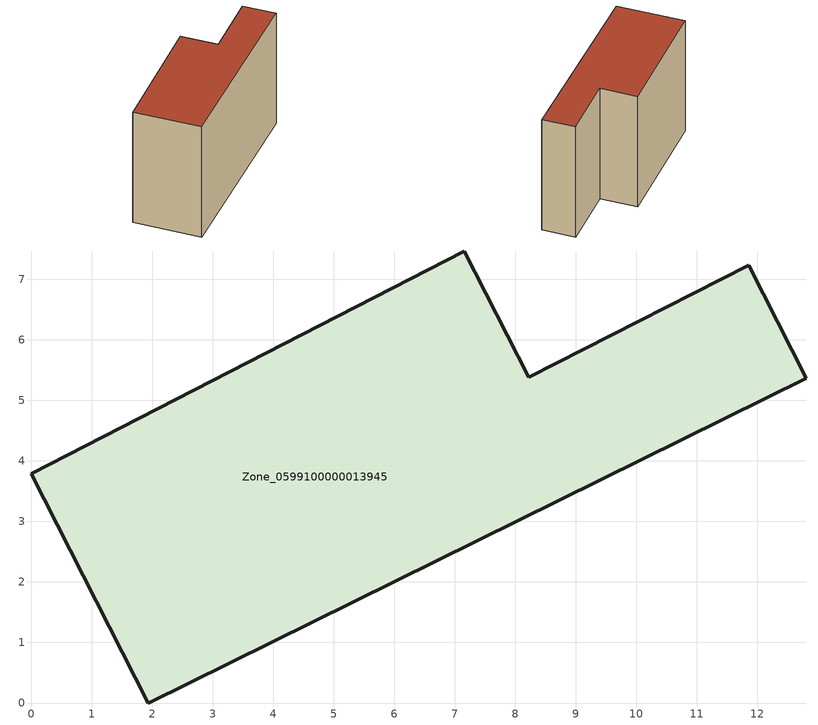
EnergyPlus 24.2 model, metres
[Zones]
Zone_0599100000013945
 floor ground (C_G): 1.93,0 0,3.79 7.16,7.47 8.22,5.38 11.86,7.23 12.81,5.37 z0
 wall outside (C_F): 1.93,0 12.81,5.37 11.86,7.23 8.22,5.38 7.16,7.47 0,3.79 1.93,0 z0:7.82
 roof outside (C_R): 0,3.79 1.93,0 12.81,5.37 11.86,7.23 8.22,5.38 7.16,7.47 z7.82
[BUILDING]
Pand.0599100000013945: North Axis=0; Terrain=City; Loads Convergence Tolerance Value=0.04; Temperature Convergence Tolerance Value=0.4; Solar Distribution=FullExterior; Maximum Number of Warmup Days=25; Minimum Number of Warmup Days=1
[Site:Location]
Rotterdam.The.Hague.AP_ZH_NLD Design_Conditions: Latitude=51.96; Longitude=4.45; Time Zone=1; Elevation=-4.5
[SITE:GROUNDTEMPERATURE:BUILDINGSURFACE]
18, 18, 18, 18, 18, 18, 18, 18, 18, 18, 18, 18
[MATERIAL] Thermal Absorptance=0.9; Solar Absorptance=0.7; Visible Absorptance=0.7
Name | Roughness | Thickness | Conductivity | Density | Specific Heat
G.TI.1946 | MediumSmooth | 0.15 | 1 | 540 | 1210
F.TI.1946 | Rough | 0.3 | 0.857143 | 1920 | 840
R.TI.1946 | MediumRough | 0.2 | 0.1 | 1500 | 1000
[CONSTRUCTION]
C_G: G.TI.1946
C_F: F.TI.1946
C_R: R.TI.1946
[ZONE]
Zone_0599100000013945: Type=1; Multiplier=1; Ceiling Height=Autocalculate; Volume=Autocalculate; Floor Area=autocalculate; Part of Total Floor Area=Yes
[ZONEINFILTRATION:DESIGNFLOWRATE]
Infil_Zone_0599100000013945: Zone or ZoneList or Space or SpaceList=Zone_0599100000013945; Schedule=AlwaysOn; Design Flow Rate Calculation Method=Flow/Area; Flow Rate per Floor Area=0.003; Constant Term Coefficient=1; Temperature Term Coefficient=0; Velocity Term Coefficient=0; Velocity Squared Term Coefficient=0
[HVACTEMPLATE:ZONE:IDEALLOADSAIRSYSTEM]
Zone_0599100000013945: Maximum Heating Supply Air Temperature=50; Minimum Cooling Supply Air Temperature=13; Maximum Heating Supply Air Humidity Ratio=0.0156; Minimum Cooling Supply Air Humidity Ratio=0.0077; Heating Limit=NoLimit; Cooling Limit=NoLimit; Dehumidification Control Type=ConstantSensibleHeatRatio; Cooling Sensible Heat Ratio=0.7; Dehumidification Setpoint=60; Humidification Control Type=None; Humidification Setpoint=30; Outdoor Air Method=None; Outdoor Air Flow Rate per Person=0.00944; Outdoor Air Flow Rate per Zone Floor Area=0; Outdoor Air Flow Rate per Zone=0; Demand Controlled Ventilation Type=None; Outdoor Air Economizer Type=NoEconomizer; Heat Recovery Type=None; Sensible Heat Recovery Effectiveness=0.7; Latent Heat Recovery Effectiveness=0.65
[ZONECONTROL:THERMOSTAT]
ThermostatControl_Zone_0599100000013945: Zone or ZoneList=Zone_0599100000013945; Control Type Schedule=DualSetpointControlType; Control 1=Thermostat_Zone_0599100000013945; Temperature Difference Between Cutout And Setpoint=0
[THERMOSTATSETPOINT:DUALSETPOINT]
Thermostat_Zone_0599100000013945: Heating Setpoint Temperature Schedule=HeatingSetpoint_Zone_0599100000013945; Cooling Setpoint Temperature Schedule=CoolingSetpoint_Zone_0599100000013945
[SCHEDULE:COMPACT]
HeatingSetpoint_Zone_0599100000013945: Through: 12/31, For: AllDays, Until: 24:00, 21
CoolingSetpoint_Zone_0599100000013945: Through: 12/31, For: AllDays, Until: 24:00, 24
DualSetpointControlType: Through: 12/31, For: AllDays, Until: 24:00, 4
AlwaysOn: Through: 12/31, For: AllDays, Until: 24:00, 1
